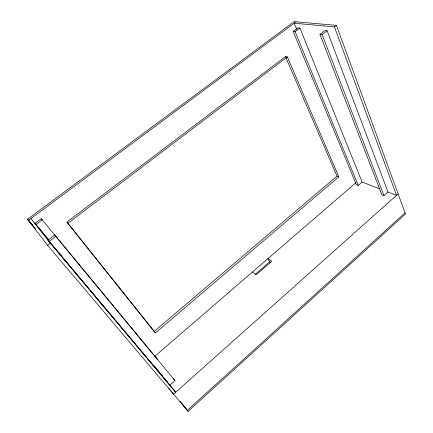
<?xml version="1.0" encoding="UTF-8"?>
<svg xmlns="http://www.w3.org/2000/svg" width="433" height="433" viewBox="0 0 433 433"><rect width="100%" height="100%" fill="white"/><g stroke="black" fill="none" stroke-linecap="round" stroke-linejoin="round"><path stroke-width="0.65" d="M187.267 410.365L405.066 212.836M398.138 193.897L173.557 394.16L171.035 390.999M54.742 235.011L175.008 380.623L169.877 385.164L48.074 240.077L54.742 235.011L55.862 236.358L49.156 241.457M388.006 192.073L327.159 30.786L324.945 30.564L319.96 34.348L381.901 194.823L383.974 195.646L388.006 192.073L396.525 195.337L334.438 26.889L294.196 23.225L296.746 29.471M255.308 274.311L269.727 261.83L270.841 262.56M362.123 182.071L299.923 28.048L297.936 27.864L293.173 31.42L356.343 184.702L358.221 185.448L362.123 182.071L379.768 188.891M154.538 356.5L355.802 182.818M155.382 332.917L338.817 176.832L287.35 56.896L285.466 56.582L66.904 222.069L155.382 332.917L66.904 222.069M154.099 331.472L336.982 176.107L338.817 176.832M319.96 34.348L322.157 34.586L327.159 30.786M47.592 245.311L188.101 411.35L405.488 213.989L336.457 25.352L294.153 21.65L27.512 219.244L47.592 245.311L50.342 243.216L175.636 392.309L168.464 383.421M334.438 26.889L336.457 25.352M67.97 223.222L287.35 56.896M35.869 224.586L42.18 219.877L41.2 218.697L34.916 223.385L48.869 240.088M293.173 31.42L295.127 31.631L299.923 28.048M296.096 21.818L28.421 220.424L35.495 228.868M252.423 272.027L256.222 274.722L271.827 261.207L267.919 258.653L269.727 261.83M32.361 224.873L27.571 219.201L32.394 225.019M33.265 226.048L34.137 227.076M48.074 240.077L48.94 241.111M49.811 242.144L62.417 257.153M63.283 258.187L71.542 268.022M72.408 269.055L80.668 278.89M81.539 279.924L89.799 289.753M90.665 290.792L98.924 300.621M99.796 301.655L105.879 308.902M106.745 309.936L108.05 311.489M108.921 312.523L115.005 319.77M115.876 320.804L117.181 322.358M118.047 323.391L124.13 330.633M125.002 331.673L126.306 333.226M127.178 334.26L133.261 341.502M134.127 342.535L135.432 344.089M136.303 345.128L162.38 376.174M163.252 377.208L167.16 381.868L163.414 377.154M48.805 239.936L30.932 218.562L50.342 243.216M156.086 357.793L157.363 359.336L41.2 218.697M173.579 378.902L175.008 380.623M154.992 366.713L156.253 368.277M157.098 369.322L158.359 370.886M159.203 371.931L160.464 373.5M161.309 374.545L162.57 376.109M180.133 401.386L188.101 411.35L181.86 403.513M168.93 388.363L170.191 389.944M285.466 56.582L336.982 176.107M295.127 31.631L358.221 185.448M322.157 34.586L383.974 195.646"/></g></svg>
